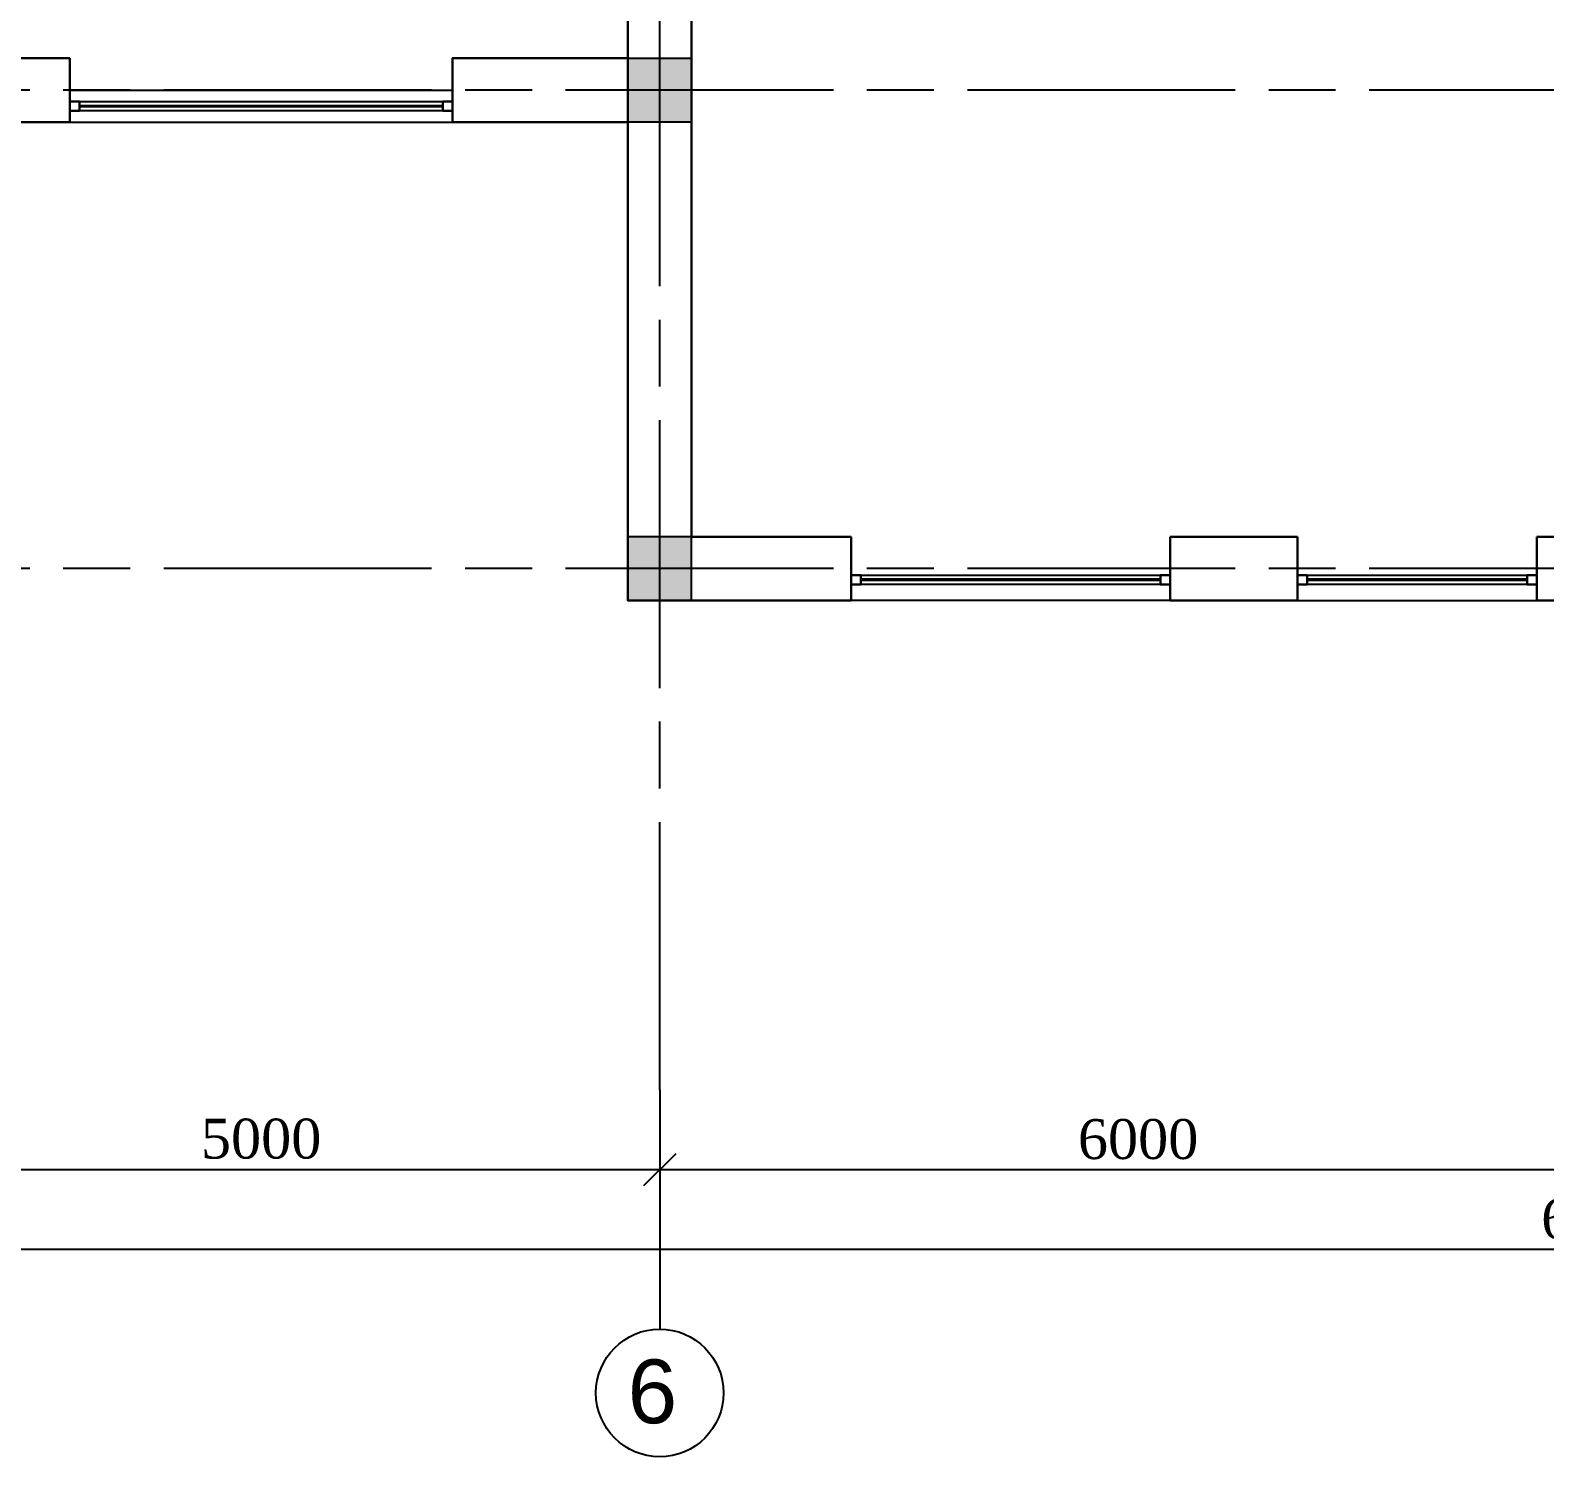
# Model space of a CAD drawing. Header units: inches. Extents: x 2870606 to 3671143, y -733551 to -473558.
# Drawn here: x 3472404 to 3481902, y -526992 to -518047 of the extents above; entities that cross this region are included whole.
import ezdxf

# ---------------------------------------------------------------- set-up
doc = ezdxf.new("R2010")
doc.units = ezdxf.units.IN
doc.header["$MEASUREMENT"] = 0
doc.linetypes.add('ACAD_ISO08W100', pattern=[36, 24, -3, 6, -3])
doc.layers.add('A_Windows', color=160, linetype='Continuous')
doc.styles.add('J~stule', font='dutch.ttf')
doc.styles.add('стиль3', font='arial.ttf', dxfattribs={"height": 250})
doc.dimstyles.new('J~style', dxfattribs={"dimscale": 100, "dimtxt": 2.5, "dimasz": 2, "dimexe": 0.55, "dimexo": 0.725, "dimtad": 1, "dimdec": 0, "dimdsep": 46, "dimtxsty": 'J~stule', "dimblk": 'OBLIQUE', "dimcen": 2, "dimdle": 0.5, "dimadec": 0, "dimazin": 0, "dimtfac": 1, "dimtdec": 0, "dimtmove": 0, "dimatfit": 3, "dimfxl": 1, "dimarcsym": 0})

# ---------------------------------------------------------------- blocks, each defined once
blk = doc.blocks.new('*U70')
at = {"color": 7, "lineweight": 30}
for points in [[(0, 60), (60, 60), (60, 0), (0, 0)], [(2000, 60), (1940, 60), (1940, 0), (2000, 0)]]:
    blk.add_lwpolyline(points, close=True, dxfattribs=at)
at = {"color": 4, "lineweight": 25}
for points in [[(60, 60), (1940, 60), (1940, 0), (60, 0)], [(60, 35), (1940, 35), (1940, 25), (60, 25)]]:
    blk.add_lwpolyline(points, close=True, dxfattribs=at)
blk = doc.blocks.new('*U71')
at = {"color": 7, "lineweight": 30}
for points in [[(0, 60), (60, 60), (60, 0), (0, 0)], [(1500, 60), (1440, 60), (1440, 0), (1500, 0)]]:
    blk.add_lwpolyline(points, close=True, dxfattribs=at)
at = {"color": 4, "lineweight": 25}
for points in [[(60, 60), (1440, 60), (1440, 0), (60, 0)], [(60, 35), (1440, 35), (1440, 25), (60, 25)]]:
    blk.add_lwpolyline(points, close=True, dxfattribs=at)
blk = doc.blocks.new('*U56')
at = {"color": 7, "lineweight": 30}
for points in [[(0, 60), (60, 60), (60, 0), (0, 0)], [(2400, 60), (2340, 60), (2340, 0), (2400, 0)]]:
    blk.add_lwpolyline(points, close=True, dxfattribs=at)
at = {"color": 4, "lineweight": 25}
for points in [[(60, 60), (2340, 60), (2340, 0), (60, 0)], [(60, 35), (2340, 35), (2340, 25), (60, 25)]]:
    blk.add_lwpolyline(points, close=True, dxfattribs=at)
blk = doc.blocks.new('_Oblique')
at = {"color": 0, "linetype": 'ByBlock', "lineweight": -2}
blk.add_line((-0.5, -0.5), (0.5, 0.5), dxfattribs=at)
blk = doc.blocks.new('*D907')
at = {"color": 0, "lineweight": -2, "transparency": 16777216}
for p, q in [((3471352.3, -524764.5), (3471352.3, -525247)), ((3476352.3, -524764.5), (3476352.3, -525247)), ((3471302.3, -525192), (3476402.3, -525192))]:
    blk.add_line(p, q, dxfattribs=at)
at = {"layer": 'Defpoints', "color": 0, "lineweight": 35, "transparency": 16777216}
for p in [(3471352.3, -524692), (3476352.3, -524692), (3476352.3, -525192)]:
    blk.add_point(p, dxfattribs=at)
at = {"color": 0, "lineweight": -2, "transparency": 16777216, "xscale": 200, "yscale": 200, "zscale": 200, "rotation": 180}
blk.add_blockref('_Oblique', (3471352.3, -525192), dxfattribs=at)
at = {"color": 0, "lineweight": -2, "transparency": 16777216, "xscale": 200, "yscale": 200, "zscale": 200}
blk.add_blockref('_Oblique', (3476352.3, -525192), dxfattribs=at)
at = {"color": 0, "transparency": 16777216, "insert": (3473852.3, -524999.3), "char_height": 250, "attachment_point": 5, "style": 'J~stule'}
blk.add_mtext('5000', dxfattribs=at)
blk = doc.blocks.new('*D908')
at = {"color": 0, "lineweight": -2, "transparency": 16777216}
for p, q in [((3476352.3, -524764.5), (3476352.3, -525247)), ((3482352.3, -524764.5), (3482352.3, -525247)), ((3476302.3, -525192), (3482402.3, -525192))]:
    blk.add_line(p, q, dxfattribs=at)
at = {"layer": 'Defpoints', "color": 0, "lineweight": 35, "transparency": 16777216}
for p in [(3476352.3, -524692), (3482352.3, -524692), (3482352.3, -525192)]:
    blk.add_point(p, dxfattribs=at)
at = {"color": 0, "lineweight": -2, "transparency": 16777216, "xscale": 200, "yscale": 200, "zscale": 200, "rotation": 180}
blk.add_blockref('_Oblique', (3476352.3, -525192), dxfattribs=at)
at = {"color": 0, "lineweight": -2, "transparency": 16777216, "xscale": 200, "yscale": 200, "zscale": 200}
blk.add_blockref('_Oblique', (3482352.3, -525192), dxfattribs=at)
at = {"color": 0, "transparency": 16777216, "insert": (3479352.3, -525002), "char_height": 250, "attachment_point": 5, "style": 'J~stule'}
blk.add_mtext('6000', dxfattribs=at)
blk = doc.blocks.new('*D915')
at = {"color": 0, "lineweight": -2, "transparency": 16777216}
for p, q in [((3452352.3, -524764.5), (3452352.3, -525747)), ((3512352.3, -524764.5), (3512352.3, -525747)), ((3512402.3, -525692), (3452302.3, -525692))]:
    blk.add_line(p, q, dxfattribs=at)
at = {"layer": 'Defpoints', "color": 0, "lineweight": 35, "transparency": 16777216}
for p in [(3452352.3, -524692), (3512352.3, -524692), (3452352.3, -525692)]:
    blk.add_point(p, dxfattribs=at)
at = {"color": 0, "lineweight": -2, "transparency": 16777216, "xscale": 200, "yscale": 200, "zscale": 200, "rotation": 180}
blk.add_blockref('_Oblique', (3452352.3, -525692), dxfattribs=at)
at = {"color": 0, "lineweight": -2, "transparency": 16777216, "xscale": 200, "yscale": 200, "zscale": 200}
blk.add_blockref('_Oblique', (3512352.3, -525692), dxfattribs=at)
at = {"color": 0, "transparency": 16777216, "insert": (3482352.3, -525502), "char_height": 250, "attachment_point": 5, "style": 'J~stule'}
blk.add_mtext('60000', dxfattribs=at)

msp = doc.modelspace()

# ---------------------------------------------------------------- hatches: boundary and pattern name
h = msp.add_hatch(color=256)
h.dxf.hatch_style = 1
h.paths.add_polyline_path([(3476152.3, -518623.13), (3476152.3, -518223.13), (3476552.3, -518223.13), (3476552.3, -518623.13)])
h = msp.add_hatch(color=256)
h.dxf.hatch_style = 1
h.paths.add_polyline_path([(3476552.3, -521623.13), (3476552.3, -521223.13), (3476152.3, -521223.13), (3476152.3, -521623.13)])

# ---------------------------------------------------------------- linework, layer by layer
at = {"color": 252, "linetype": 'ACAD_ISO08W100', "ltscale": 70}
for p, q in [((3476352.3, -524692.02), (3476352.3, -496403.85)), ((3515241.22, -518423.13), (3449347.53, -518423.13)), ((3515241.22, -521423.13), (3449347.53, -521423.13))]:
    msp.add_line(p, q, dxfattribs=at)
at = {"lineweight": 30}
for p, q in [((3476152.3, -518223.13), (3476152.3, -510543.13)), ((3477552.3, -521623.13), (3477552.3, -521223.13)), ((3479552.3, -521223.13), (3480352.3, -521223.13)), ((3479552.3, -521623.13), (3479552.3, -521223.13)), ((3480352.3, -521623.13), (3480352.3, -521223.13)), ((3481852.3, -521223.13), (3482852.3, -521223.13)), ((3481852.3, -521623.13), (3481852.3, -521223.13)), ((3479552.3, -521623.13), (3480352.3, -521623.13)), ((3481852.3, -521623.13), (3482852.3, -521623.13))]:
    msp.add_line(p, q, dxfattribs=at)
for p, q in [((3472652.3, -518423.13), (3475052.3, -518423.13)), ((3472652.3, -518623.13), (3475052.3, -518623.13)), ((3479552.3, -521623.13), (3477552.3, -521623.13)), ((3480352.3, -521623.13), (3481852.3, -521623.13))]:
    msp.add_line(p, q)
at = {"linetype": 'Continuous'}
msp.add_line((3476352.3, -524692.02), (3476352.3, -526192.02), dxfattribs=at)
at = {"lineweight": 30}
for points in [[(3476552.3, -518223.13), (3476552.3, -510423.13), (3473371.94, -510423.13)], [(3471272.3, -518223.13), (3472652.3, -518223.13), (3472652.3, -518623.13), (3471352.3, -518623.13)], [(3476152.3, -518223.13), (3475052.3, -518223.13), (3475052.3, -518623.13), (3476152.3, -518623.13)], [(3477552.3, -521623.13), (3476152.3, -521623.13), (3476152.3, -518223.13)], [(3477552.3, -521223.13), (3476552.3, -521223.13), (3476552.3, -518223.13)]]:
    msp.add_lwpolyline(points, dxfattribs=at)
for points in [[(3476552.3, -518223.13), (3476552.3, -518623.13), (3476152.3, -518623.13), (3476152.3, -518223.13)], [(3476152.3, -521223.13), (3476152.3, -521623.13), (3476552.3, -521623.13), (3476552.3, -521223.13)]]:
    msp.add_lwpolyline(points, close=True)
at = {"linetype": 'Continuous'}
msp.add_circle((3476352.3, -526592.02), 400, dxfattribs=at)

# ---------------------------------------------------------------- block references
at = {"layer": 'A_Windows', "color": 5, "lineweight": 30}
for name, p, rotation in [('*U56', (3472652.3, -518553.14), 1.539293651079964e-05), ('*U70', (3479552.3, -521463.13), 180.0000153929365), ('*U71', (3481852.3, -521463.13), 180.0000153929365)]:
    msp.add_blockref(name, p, dxfattribs=dict(at, rotation=rotation))

# ---------------------------------------------------------------- texts
at = {"linetype": 'Continuous', "insert": (3476306.02, -526382.35), "char_height": 400, "attachment_point": 2, "style": 'стиль3'}
msp.add_mtext('6', dxfattribs=at)

# ---------------------------------------------------------------- dimensions: what is measured, and where the dimension line sits
for base, p1, p2, picture, middle in [((3452352.3, -525692.02), (3512352.3, -524692.02), (3452352.3, -524692.02), '*D915', (3482352.3, -525502.01)), ((3476352.3, -525192.02), (3471352.3, -524692.02), (3476352.3, -524692.02), '*D907', (3473852.3, -524999.32)), ((3482352.3, -525192.02), (3476352.3, -524692.02), (3482352.3, -524692.02), '*D908', (3479352.3, -525002.01))]:
    dim = msp.add_linear_dim(base=base, p1=p1, p2=p2, dimstyle='J~style', override={"dimdec": 1, "dimtdec": 1})
    dim.commit()
    dim.dimension.update_dxf_attribs({"geometry": picture, "text_midpoint": middle})

doc.saveas('drawing.dxf')
